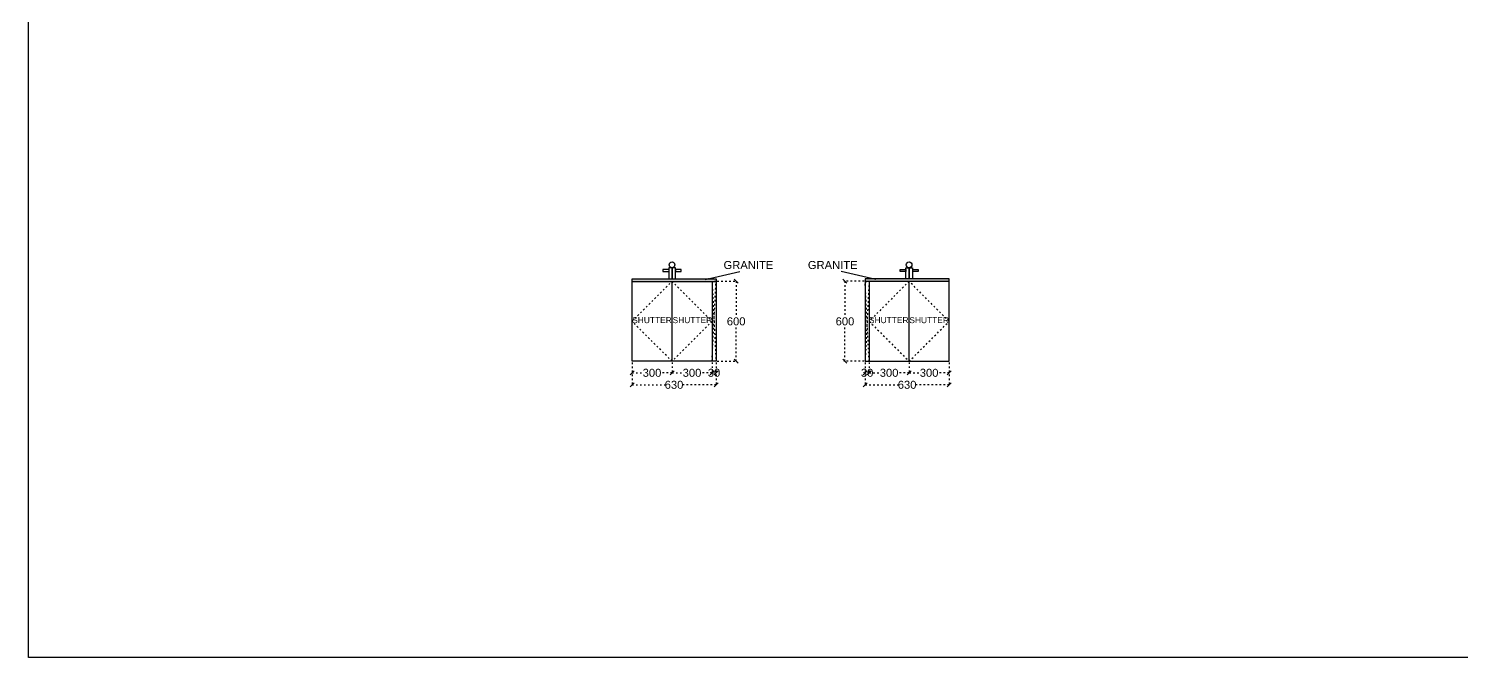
# Model space of a CAD drawing. Header units: millimetres. Extents: x 220712 to 1505573, y -354410 to 241923.
# Drawn here: x 269706 to 280449, y 77591 to 82309 of the extents above; entities that cross this region are included whole.
import ezdxf

# ---------------------------------------------------------------- set-up
doc = ezdxf.new("R2010")
doc.units = ezdxf.units.MM
doc.header["$MEASUREMENT"] = 0
doc.linetypes.add('ACAD_ISO03W100', pattern=[30, 12, -18])
doc.layers.add('Walls', color=253, linetype='Continuous')
doc.layers.add('Words', color=7, linetype='Continuous')
doc.styles.get("Standard").update_dxf_attribs({"font": 'arial.ttf'})
doc.dimstyles.get("Standard").update_dxf_attribs({"dimtxt": 60, "dimasz": 30, "dimexe": 7.75, "dimexo": 8.13, "dimgap": 0.63, "dimtad": 0, "dimtih": 1, "dimtoh": 1, "dimdec": 0, "dimzin": 0, "dimtxsty": 'Standard', "dimblk": 'OBLIQUE', "dimcen": 2.25, "dimclrd": 1, "dimclre": 1, "dimclrt": 1, "dimadec": 0, "dimazin": 0, "dimtfac": 1, "dimtdec": 0, "dimtofl": 0, "dimtmove": 0, "dimatfit": 3, "dimfxl": 1, "dimtolj": 1, "dimtzin": 0, "dimlwd": 30, "dimarcsym": 0})

# ---------------------------------------------------------------- blocks, each defined once
blk = doc.blocks.new('_Oblique')
at = {"color": 0, "linetype": 'ByBlock', "lineweight": -2}
blk.add_line((-0.5, -0.5), (0.5, 0.5), dxfattribs=at)
blk = doc.blocks.new('*D2353')
at = {"layer": 'Defpoints', "color": 0, "linetype": 'ACAD_ISO03W100', "lineweight": -2, "transparency": 16777216}
for p in [(274230, 79812.5), (274230, 79726), (274530, 79812.5)]:
    blk.add_point(p, dxfattribs=at)
at = {"layer": 'Walls', "color": 1, "linetype": 'ACAD_ISO03W100', "lineweight": -2, "transparency": 16777216}
for p, q in [((274230, 79804.37), (274230, 79718.25)), ((274530, 79804.37), (274530, 79718.25))]:
    blk.add_line(p, q, dxfattribs=at)
at = {"layer": 'Walls', "color": 1, "linetype": 'ACAD_ISO03W100', "lineweight": 30, "transparency": 16777216}
for p, q in [((274230, 79726), (274313.210382, 79726)), ((274530, 79726), (274446.789618, 79726))]:
    blk.add_line(p, q, dxfattribs=at)
at = {"layer": 'Walls', "color": 1, "linetype": 'ACAD_ISO03W100', "lineweight": 30, "transparency": 16777216, "xscale": 30, "yscale": 30, "zscale": 30, "rotation": 180}
blk.add_blockref('_Oblique', (274230, 79726), dxfattribs=at)
at = {"layer": 'Walls', "color": 1, "linetype": 'ACAD_ISO03W100', "lineweight": 30, "transparency": 16777216, "xscale": 30, "yscale": 30, "zscale": 30}
blk.add_blockref('_Oblique', (274530, 79726), dxfattribs=at)
at = {"layer": 'Walls', "color": 1, "linetype": 'ACAD_ISO03W100', "lineweight": -2, "transparency": 16777216, "insert": (274380, 79726), "char_height": 60, "attachment_point": 5}
blk.add_mtext('\\A1;300', dxfattribs=at)
blk = doc.blocks.new('*D2354')
at = {"layer": 'Defpoints', "color": 0, "linetype": 'ACAD_ISO03W100', "lineweight": -2, "transparency": 16777216}
for p in [(274530, 79812.5), (274830, 79812.5), (274830, 79726)]:
    blk.add_point(p, dxfattribs=at)
at = {"layer": 'Walls', "color": 1, "linetype": 'ACAD_ISO03W100', "lineweight": -2, "transparency": 16777216}
for p, q in [((274530, 79804.37), (274530, 79718.25)), ((274830, 79804.37), (274830, 79718.25))]:
    blk.add_line(p, q, dxfattribs=at)
at = {"layer": 'Walls', "color": 1, "linetype": 'ACAD_ISO03W100', "lineweight": 30, "transparency": 16777216}
for p, q in [((274530, 79726), (274613.210382, 79726)), ((274830, 79726), (274746.789618, 79726))]:
    blk.add_line(p, q, dxfattribs=at)
at = {"layer": 'Walls', "color": 1, "linetype": 'ACAD_ISO03W100', "lineweight": 30, "transparency": 16777216, "xscale": 30, "yscale": 30, "zscale": 30, "rotation": 180}
blk.add_blockref('_Oblique', (274530, 79726), dxfattribs=at)
at = {"layer": 'Walls', "color": 1, "linetype": 'ACAD_ISO03W100', "lineweight": 30, "transparency": 16777216, "xscale": 30, "yscale": 30, "zscale": 30}
blk.add_blockref('_Oblique', (274830, 79726), dxfattribs=at)
at = {"layer": 'Walls', "color": 1, "linetype": 'ACAD_ISO03W100', "lineweight": -2, "transparency": 16777216, "insert": (274680, 79726), "char_height": 60, "attachment_point": 5}
blk.add_mtext('\\A1;300', dxfattribs=at)
blk = doc.blocks.new('*D2355')
at = {"layer": 'Defpoints', "color": 0, "linetype": 'ACAD_ISO03W100', "lineweight": -2, "transparency": 16777216}
for p in [(274830, 79812.5), (274860, 79812.5), (274860, 79726)]:
    blk.add_point(p, dxfattribs=at)
at = {"layer": 'Walls', "color": 1, "linetype": 'ACAD_ISO03W100', "lineweight": -2, "transparency": 16777216}
for p, q in [((274830, 79804.37), (274830, 79718.25)), ((274860, 79804.37), (274860, 79718.25))]:
    blk.add_line(p, q, dxfattribs=at)
at = {"layer": 'Walls', "color": 1, "linetype": 'ACAD_ISO03W100', "lineweight": 30, "transparency": 16777216}
blk.add_line((274830, 79726), (274860, 79726), dxfattribs=at)
at = {"layer": 'Walls', "color": 1, "linetype": 'ACAD_ISO03W100', "lineweight": 30, "transparency": 16777216, "xscale": 30, "yscale": 30, "zscale": 30, "rotation": 180}
blk.add_blockref('_Oblique', (274830, 79726), dxfattribs=at)
at = {"layer": 'Walls', "color": 1, "linetype": 'ACAD_ISO03W100', "lineweight": 30, "transparency": 16777216, "xscale": 30, "yscale": 30, "zscale": 30}
blk.add_blockref('_Oblique', (274860, 79726), dxfattribs=at)
at = {"layer": 'Walls', "color": 1, "linetype": 'ACAD_ISO03W100', "lineweight": -2, "transparency": 16777216, "insert": (274845, 79726), "char_height": 60, "attachment_point": 5}
blk.add_mtext('\\A1;30', dxfattribs=at)
blk = doc.blocks.new('*D2356')
at = {"layer": 'Defpoints', "color": 0, "linetype": 'ACAD_ISO03W100', "lineweight": -2, "transparency": 16777216}
for p in [(274230, 79812), (274860, 79812), (274860, 79636)]:
    blk.add_point(p, dxfattribs=at)
at = {"layer": 'Walls', "color": 1, "linetype": 'ACAD_ISO03W100', "lineweight": -2, "transparency": 16777216}
for p, q in [((274230, 79804), (274230, 79628)), ((274860, 79804), (274860, 79628))]:
    blk.add_line(p, q, dxfattribs=at)
at = {"layer": 'Walls', "color": 1, "linetype": 'ACAD_ISO03W100', "lineweight": 30, "transparency": 16777216}
for p, q in [((274230, 79636), (274478, 79636)), ((274860, 79636), (274612, 79636))]:
    blk.add_line(p, q, dxfattribs=at)
at = {"layer": 'Walls', "color": 1, "linetype": 'ACAD_ISO03W100', "lineweight": 30, "transparency": 16777216, "xscale": 30, "yscale": 30, "zscale": 30, "rotation": 180}
blk.add_blockref('_Oblique', (274230, 79636), dxfattribs=at)
at = {"layer": 'Walls', "color": 1, "linetype": 'ACAD_ISO03W100', "lineweight": 30, "transparency": 16777216, "xscale": 30, "yscale": 30, "zscale": 30}
blk.add_blockref('_Oblique', (274860, 79636), dxfattribs=at)
at = {"layer": 'Walls', "color": 1, "linetype": 'ACAD_ISO03W100', "lineweight": -2, "transparency": 16777216, "insert": (274545, 79636), "char_height": 60, "attachment_point": 5}
blk.add_mtext('\\A1;630', dxfattribs=at)
blk = doc.blocks.new('*D2357')
at = {"layer": 'Defpoints', "color": 0, "linetype": 'ACAD_ISO03W100', "lineweight": -2, "transparency": 16777216}
for p in [(274860, 80413), (275011, 80413), (274860, 79813)]:
    blk.add_point(p, dxfattribs=at)
at = {"layer": 'Walls', "color": 1, "linetype": 'ACAD_ISO03W100', "lineweight": -2, "transparency": 16777216}
for p, q in [((274868, 80413), (275019, 80413)), ((274868, 79813), (275019, 79813))]:
    blk.add_line(p, q, dxfattribs=at)
at = {"layer": 'Walls', "color": 1, "linetype": 'ACAD_ISO03W100', "lineweight": 30, "transparency": 16777216}
for p, q in [((275011, 80413), (275011, 80144)), ((275011, 79813), (275011, 80081))]:
    blk.add_line(p, q, dxfattribs=at)
at = {"layer": 'Walls', "color": 1, "linetype": 'ACAD_ISO03W100', "lineweight": 30, "transparency": 16777216, "xscale": 30, "yscale": 30, "zscale": 30}
for p, rotation in [((275011, 80413), 90), ((275011, 79813), 270)]:
    blk.add_blockref('_Oblique', p, dxfattribs=dict(at, rotation=rotation))
at = {"layer": 'Walls', "color": 1, "linetype": 'ACAD_ISO03W100', "lineweight": -2, "transparency": 16777216, "insert": (275011, 80112), "char_height": 60, "attachment_point": 5}
blk.add_mtext('\\A1;600', dxfattribs=at)
blk = doc.blocks.new('*D2360')
at = {"layer": 'Defpoints', "color": 0, "linetype": 'ACAD_ISO03W100', "lineweight": -2, "transparency": 16777216}
for p in [(276308, 79812.5), (276608, 79812.5), (276608, 79726)]:
    blk.add_point(p, dxfattribs=at)
at = {"layer": 'Walls', "color": 1, "linetype": 'ACAD_ISO03W100', "lineweight": -2, "transparency": 16777216}
for p, q in [((276308, 79804.37), (276308, 79718.25)), ((276608, 79804.37), (276608, 79718.25))]:
    blk.add_line(p, q, dxfattribs=at)
at = {"layer": 'Walls', "color": 1, "linetype": 'ACAD_ISO03W100', "lineweight": 30, "transparency": 16777216}
for p, q in [((276308, 79726), (276391.210382, 79726)), ((276608, 79726), (276524.789618, 79726))]:
    blk.add_line(p, q, dxfattribs=at)
at = {"layer": 'Walls', "color": 1, "linetype": 'ACAD_ISO03W100', "lineweight": 30, "transparency": 16777216, "xscale": 30, "yscale": 30, "zscale": 30, "rotation": 180}
blk.add_blockref('_Oblique', (276308, 79726), dxfattribs=at)
at = {"layer": 'Walls', "color": 1, "linetype": 'ACAD_ISO03W100', "lineweight": 30, "transparency": 16777216, "xscale": 30, "yscale": 30, "zscale": 30}
blk.add_blockref('_Oblique', (276608, 79726), dxfattribs=at)
at = {"layer": 'Walls', "color": 1, "linetype": 'ACAD_ISO03W100', "lineweight": -2, "transparency": 16777216, "insert": (276458, 79726), "char_height": 60, "attachment_point": 5}
blk.add_mtext('\\A1;300', dxfattribs=at)
blk = doc.blocks.new('*D2361')
at = {"layer": 'Defpoints', "color": 0, "linetype": 'ACAD_ISO03W100', "lineweight": -2, "transparency": 16777216}
for p in [(276008, 79812.5), (276008, 79726), (276308, 79812.5)]:
    blk.add_point(p, dxfattribs=at)
at = {"layer": 'Walls', "color": 1, "linetype": 'ACAD_ISO03W100', "lineweight": -2, "transparency": 16777216}
for p, q in [((276008, 79804.37), (276008, 79718.25)), ((276308, 79804.37), (276308, 79718.25))]:
    blk.add_line(p, q, dxfattribs=at)
at = {"layer": 'Walls', "color": 1, "linetype": 'ACAD_ISO03W100', "lineweight": 30, "transparency": 16777216}
for p, q in [((276008, 79726), (276091.210382, 79726)), ((276308, 79726), (276224.789618, 79726))]:
    blk.add_line(p, q, dxfattribs=at)
at = {"layer": 'Walls', "color": 1, "linetype": 'ACAD_ISO03W100', "lineweight": 30, "transparency": 16777216, "xscale": 30, "yscale": 30, "zscale": 30, "rotation": 180}
blk.add_blockref('_Oblique', (276008, 79726), dxfattribs=at)
at = {"layer": 'Walls', "color": 1, "linetype": 'ACAD_ISO03W100', "lineweight": 30, "transparency": 16777216, "xscale": 30, "yscale": 30, "zscale": 30}
blk.add_blockref('_Oblique', (276308, 79726), dxfattribs=at)
at = {"layer": 'Walls', "color": 1, "linetype": 'ACAD_ISO03W100', "lineweight": -2, "transparency": 16777216, "insert": (276158, 79726), "char_height": 60, "attachment_point": 5}
blk.add_mtext('\\A1;300', dxfattribs=at)
blk = doc.blocks.new('*D2362')
at = {"layer": 'Defpoints', "color": 0, "linetype": 'ACAD_ISO03W100', "lineweight": -2, "transparency": 16777216}
for p in [(275978, 79812.5), (275978, 79726), (276008, 79812.5)]:
    blk.add_point(p, dxfattribs=at)
at = {"layer": 'Walls', "color": 1, "linetype": 'ACAD_ISO03W100', "lineweight": -2, "transparency": 16777216}
for p, q in [((275978, 79804.37), (275978, 79718.25)), ((276008, 79804.37), (276008, 79718.25))]:
    blk.add_line(p, q, dxfattribs=at)
at = {"layer": 'Walls', "color": 1, "linetype": 'ACAD_ISO03W100', "lineweight": 30, "transparency": 16777216}
blk.add_line((276008, 79726), (275978, 79726), dxfattribs=at)
at = {"layer": 'Walls', "color": 1, "linetype": 'ACAD_ISO03W100', "lineweight": 30, "transparency": 16777216, "xscale": 30, "yscale": 30, "zscale": 30, "rotation": 180}
blk.add_blockref('_Oblique', (275978, 79726), dxfattribs=at)
at = {"layer": 'Walls', "color": 1, "linetype": 'ACAD_ISO03W100', "lineweight": 30, "transparency": 16777216, "xscale": 30, "yscale": 30, "zscale": 30}
blk.add_blockref('_Oblique', (276008, 79726), dxfattribs=at)
at = {"layer": 'Walls', "color": 1, "linetype": 'ACAD_ISO03W100', "lineweight": -2, "transparency": 16777216, "insert": (275993, 79726), "char_height": 60, "attachment_point": 5}
blk.add_mtext('\\A1;30', dxfattribs=at)
blk = doc.blocks.new('*D2358')
at = {"layer": 'Defpoints', "color": 0, "linetype": 'ACAD_ISO03W100', "lineweight": -2, "transparency": 16777216}
for p in [(275978, 79812), (276608, 79812), (275978, 79636)]:
    blk.add_point(p, dxfattribs=at)
at = {"layer": 'Walls', "color": 1, "linetype": 'ACAD_ISO03W100', "lineweight": -2, "transparency": 16777216}
for p, q in [((275978, 79804), (275978, 79628)), ((276608, 79804), (276608, 79628))]:
    blk.add_line(p, q, dxfattribs=at)
at = {"layer": 'Walls', "color": 1, "linetype": 'ACAD_ISO03W100', "lineweight": 30, "transparency": 16777216}
for p, q in [((275978, 79636), (276226, 79636)), ((276608, 79636), (276360, 79636))]:
    blk.add_line(p, q, dxfattribs=at)
at = {"layer": 'Walls', "color": 1, "linetype": 'ACAD_ISO03W100', "lineweight": 30, "transparency": 16777216, "xscale": 30, "yscale": 30, "zscale": 30, "rotation": 180}
blk.add_blockref('_Oblique', (275978, 79636), dxfattribs=at)
at = {"layer": 'Walls', "color": 1, "linetype": 'ACAD_ISO03W100', "lineweight": 30, "transparency": 16777216, "xscale": 30, "yscale": 30, "zscale": 30}
blk.add_blockref('_Oblique', (276608, 79636), dxfattribs=at)
at = {"layer": 'Walls', "color": 1, "linetype": 'ACAD_ISO03W100', "lineweight": -2, "transparency": 16777216, "insert": (276293, 79636), "char_height": 60, "attachment_point": 5}
blk.add_mtext('\\A1;630', dxfattribs=at)
blk = doc.blocks.new('*D2359')
at = {"layer": 'Defpoints', "color": 0, "linetype": 'ACAD_ISO03W100', "lineweight": -2, "transparency": 16777216}
for p in [(275827, 80413), (275978, 80413), (275978, 79813)]:
    blk.add_point(p, dxfattribs=at)
at = {"layer": 'Walls', "color": 1, "linetype": 'ACAD_ISO03W100', "lineweight": -2, "transparency": 16777216}
for p, q in [((275970, 80413), (275819, 80413)), ((275970, 79813), (275819, 79813))]:
    blk.add_line(p, q, dxfattribs=at)
at = {"layer": 'Walls', "color": 1, "linetype": 'ACAD_ISO03W100', "lineweight": 30, "transparency": 16777216}
for p, q in [((275827, 80413), (275827, 80144)), ((275827, 79813), (275827, 80081))]:
    blk.add_line(p, q, dxfattribs=at)
at = {"layer": 'Walls', "color": 1, "linetype": 'ACAD_ISO03W100', "lineweight": 30, "transparency": 16777216, "xscale": 30, "yscale": 30, "zscale": 30}
for p, rotation in [((275827, 80413), 90), ((275827, 79813), 270)]:
    blk.add_blockref('_Oblique', p, dxfattribs=dict(at, rotation=rotation))
at = {"layer": 'Walls', "color": 1, "linetype": 'ACAD_ISO03W100', "lineweight": -2, "transparency": 16777216, "insert": (275827, 80112), "char_height": 60, "attachment_point": 5}
blk.add_mtext('\\A1;600', dxfattribs=at)

msp = doc.modelspace()

# ---------------------------------------------------------------- hatches: boundary and pattern name
at = {"layer": 'Walls', "linetype": 'ACAD_ISO03W100', "lineweight": -2, "true_color": 0x000000}
h = msp.add_hatch(color=18, dxfattribs=at)
h.dxf.hatch_style = 1
h.paths.add_polyline_path([(274860, 80432.5), (274230, 80432.5), (274230, 80412.5), (274860, 80412.5)])
h = msp.add_hatch(color=18, dxfattribs=at)
h.dxf.hatch_style = 1
h.paths.add_polyline_path([(275978, 80432.5), (275978, 80412.5), (276608, 80412.5), (276608, 80432.5)])

# ---------------------------------------------------------------- linework, layer by layer
at = {"layer": 'Walls', "color": 18, "linetype": 'ByBlock', "true_color": 0x000000}
for p, q in [((274505, 80502.4), (274462, 80502.4)), ((274462, 80502.4), (274462, 80485.6)), ((274462, 80485.6), (274505, 80485.6)), ((274530, 80515), (274505, 80515)), ((274505, 80515), (274505, 80432.5)), ((274530, 80432.5), (274530, 80515)), ((274555, 80515), (274530, 80515)), ((274530, 80515), (274530, 80432.5)), ((274555, 80432.5), (274555, 80515)), ((274598, 80502.4), (274555, 80502.4)), ((274555, 80502.4), (274555, 80502.4)), ((274555, 80502.4), (274555, 80485.6)), ((274555, 80485.6), (274598, 80485.6)), ((274598, 80485.6), (274598, 80502.4)), ((276240, 80502.4), (276283, 80502.4)), ((276240, 80485.6), (276240, 80502.4)), ((276283, 80485.6), (276240, 80485.6)), ((276283, 80432.5), (276283, 80515)), ((276283, 80515), (276308, 80515)), ((276283, 80502.4), (276283, 80502.4)), ((276283, 80502.4), (276283, 80485.6)), ((276308, 80432.5), (276308, 80515)), ((276308, 80515), (276333, 80515)), ((276308, 80515), (276308, 80432.5)), ((276333, 80515), (276333, 80432.5)), ((276333, 80502.4), (276376, 80502.4)), ((276376, 80485.6), (276333, 80485.6)), ((276376, 80502.4), (276376, 80485.6))]:
    msp.add_line(p, q, dxfattribs=at)
at = {"layer": 'Walls', "color": 18, "lineweight": -2, "true_color": 0x000000}
for p, q in [((274230, 79812.5), (274230, 80432.5)), ((274230, 80432.5), (274860, 80432.5)), ((274230, 80412.5), (274860, 80412.5)), ((274530, 79812.5), (274530, 80412.5)), ((274830, 80412.5), (274830, 79812.5)), ((274860, 80432.5), (274860, 79812.5)), ((276608, 80432.5), (275978, 80432.5)), ((275978, 80432.5), (275978, 79812.5)), ((276608, 80412.5), (275978, 80412.5)), ((276008, 80412.5), (276008, 79812.5)), ((276308, 79812.5), (276308, 80412.5)), ((276608, 79812.5), (276608, 80432.5)), ((274860, 79812.5), (274230, 79812.5)), ((275978, 79812.5), (276608, 79812.5))]:
    msp.add_line(p, q, dxfattribs=at)
at = {"layer": 'Walls', "color": 159, "lineweight": -2, "true_color": 0x22346e}
msp.add_lwpolyline([(269705.5, 97980.5), (296638, 97980.5), (296638, 77591), (269705.5, 77591)], close=True, dxfattribs=at)
at = {"layer": 'Walls', "color": 9, "linetype": 'ACAD_ISO03W100', "lineweight": -2, "true_color": 0xc7c8ca}
for points in [[(274530, 80412.5), (274830, 80112.5), (274530, 79812.5), (274230, 80112.5), (274530, 80412.5)], [(276308, 80412.5), (276008, 80112.5), (276308, 79812.5), (276608, 80112.5), (276308, 80412.5)]]:
    msp.add_lwpolyline(points, dxfattribs=at)
at = {"layer": 'Walls', "color": 240, "linetype": 'ACAD_ISO03W100', "lineweight": -2, "true_color": 0xed1f24}
for points in [[(274830, 79812.5), (274860, 80412.5), (274830, 80412.5), (274860, 79812.5)], [(276008, 79812.5), (275978, 80412.5), (276008, 80412.5), (275978, 79812.5)]]:
    msp.add_lwpolyline(points, dxfattribs=at)
at = {"layer": 'Walls', "color": 18, "linetype": 'ByBlock', "true_color": 0x000000}
for centre in [(274530, 80536.5), (276308, 80536.5)]:
    msp.add_circle(centre, 21.5, dxfattribs=at)

# ---------------------------------------------------------------- texts
at = {"char_height": 45}
for insert, attachment_point in [((274231.5, 80143.9), 1), ((274534.5, 80143.9), 1), ((276303.5, 80143.9), 3), ((276606.5, 80143.9), 3)]:
    msp.add_mtext_dynamic_manual_height_columns('SHUTTER', width=1609.978, gutter_width=12.5, heights=[0], dxfattribs=dict(at, insert=insert, attachment_point=attachment_point))
at = {"layer": 'Words', "color": 0, "char_height": 60}
for insert, attachment_point in [((274925.5, 80565), 1), ((275912.5, 80565), 3)]:
    msp.add_mtext_dynamic_manual_height_columns('\\pxqc,t2;GRANITE', width=354.727, gutter_width=866.4, heights=[440.1], dxfattribs=dict(at, insert=insert, attachment_point=attachment_point))

# ---------------------------------------------------------------- dimensions: what is measured, and where the dimension line sits
at = {"layer": 'Walls', "color": 9, "linetype": 'ACAD_ISO03W100', "lineweight": -2, "true_color": 0xc7c8ca}
for base, p1, p2, angle, picture, middle in [((275011, 80412.5), (274860, 79812.5), (274860, 80412.5), 90, '*D2357', (275011, 80112.5)), ((275827, 80412.5), (275978, 79812.5), (275978, 80412.5), 90, '*D2359', (275827, 80112.5)), ((275978, 79635.5), (276608, 79812.5), (275978, 79812.5), 180, '*D2358', (276293, 79635.5)), ((276008, 79726), (276308, 79812.5), (276008, 79812.5), 180, '*D2361', (276158, 79726)), ((276608, 79726), (276308, 79812.5), (276608, 79812.5), 180, '*D2360', (276458, 79726))]:
    dim = msp.add_linear_dim(base=base, p1=p1, p2=p2, angle=angle, dimstyle='Standard', dxfattribs=at)
    dim.commit()
    dim.dimension.update_dxf_attribs({"geometry": picture, "text_midpoint": middle})
for base, p1, p2, picture, middle in [((274230, 79726), (274530, 79812.5), (274230, 79812.5), '*D2353', (274380, 79726)), ((274860, 79635.5), (274230, 79812.5), (274860, 79812.5), '*D2356', (274545, 79635.5)), ((274830, 79726), (274530, 79812.5), (274830, 79812.5), '*D2354', (274680, 79726))]:
    dim = msp.add_linear_dim(base=base, p1=p1, p2=p2, dimstyle='Standard', dxfattribs=at)
    dim.commit()
    dim.dimension.update_dxf_attribs({"geometry": picture, "text_midpoint": middle})
dim = msp.add_linear_dim(base=(274860, 79726), p1=(274830, 79812.5), p2=(274860, 79812.5), dimstyle='Standard', dxfattribs=at)
dim.commit()
dim.dimension.update_dxf_attribs({"geometry": '*D2355', "text_midpoint": (274845, 79726), "dimtype": 160})
dim = msp.add_linear_dim(base=(275978, 79726), p1=(276008, 79812.5), p2=(275978, 79812.5), angle=180, dimstyle='Standard', dxfattribs=at)
dim.commit()
dim.dimension.update_dxf_attribs({"geometry": '*D2362', "text_midpoint": (275993, 79726), "dimtype": 160})

# ---------------------------------------------------------------- leaders
at = {"layer": 'Walls', "color": 252, "linetype": 'ByBlock', "true_color": 0x939598}
for points in [[(274779.5, 80427.4), (275038.5, 80487.5)], [(276058.5, 80427.4), (275799.5, 80487.5)]]:
    msp.add_leader(points, dimstyle='Standard', override={"dimgap": 0.63, "dimtad": 0}, dxfattribs=at)

doc.saveas('drawing.dxf')
